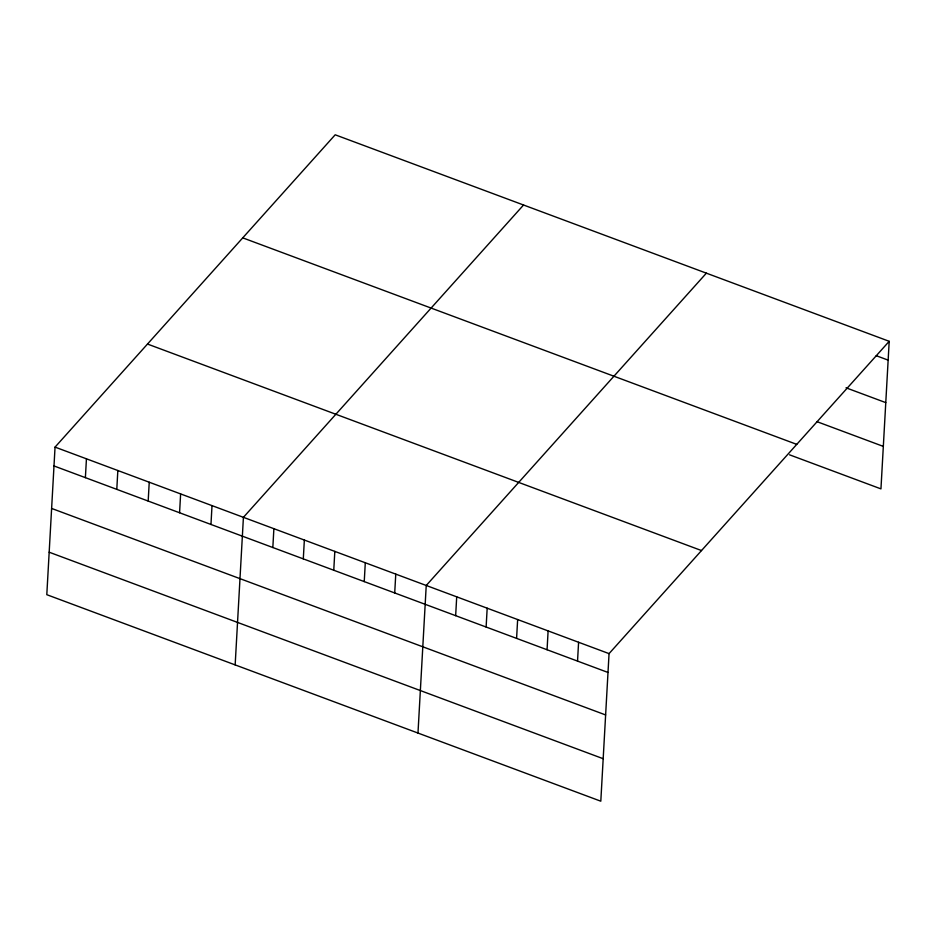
<?xml version="1.0" encoding="UTF-8"?>
<svg xmlns="http://www.w3.org/2000/svg" width="936" height="936" viewBox="0 0 936 936"><rect width="100%" height="100%" fill="white"/><g stroke="black" fill="none" stroke-linecap="round" stroke-linejoin="round"><path stroke-width="1.4" d="M55.048 447.115L46.8 594.688L600.807 801.204L609.055 653.62L889.2 341.312L335.193 134.796L55.048 447.115L609.055 653.62M85.387 477.652L86.44 458.815M116.789 489.352L117.842 470.515M148.18 501.052L149.233 482.227M179.572 512.752L180.625 493.927M210.963 524.464L212.016 505.627M235.158 664.899L243.418 517.327L523.552 205.007M272.832 547.525L273.885 528.688M303.299 558.874L304.352 540.049M333.766 570.235L334.819 551.398M364.244 581.595L365.297 562.758M394.711 592.956L395.764 574.119M417.982 733.052L426.231 585.48L706.376 273.16M455.656 615.666L456.709 596.829M486.123 627.026L487.176 608.189M516.59 638.387L517.643 619.55M547.069 649.736L548.11 630.911M577.535 661.097L578.588 642.26M889.2 341.312L880.952 488.885L789.539 454.814M876.225 355.692L888.147 360.138M846.027 387.808L885.772 402.62M817.081 421.703L883.327 446.402M242.752 237.861L796.758 444.366M147.502 344.05L701.509 550.555M53.995 465.952L608.002 672.457M51.62 508.435L605.627 714.94M49.175 552.205L603.182 758.71"/></g></svg>
